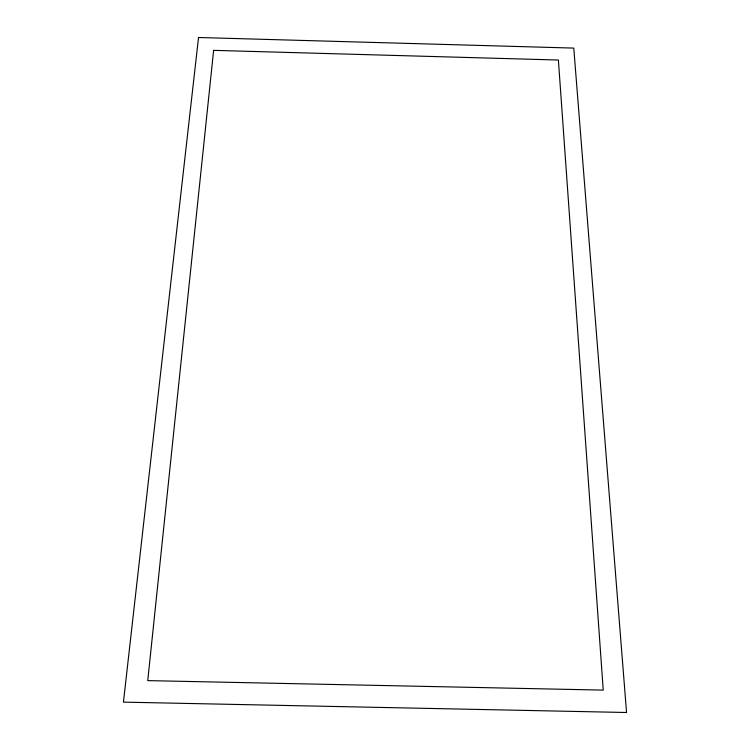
<?xml version="1.0" encoding="UTF-8"?>
<svg xmlns="http://www.w3.org/2000/svg" width="750" height="750" viewBox="0 0 750 750"><rect width="100%" height="100%" fill="white"/><g stroke="black" fill="none" stroke-linecap="round" stroke-linejoin="round"><path stroke-width="1.12" d="M213.619 50.353L147.75 680.616L603.234 690.112L558.394 60.038L213.619 50.353M198.525 37.5L123.441 702.131L626.559 712.5L573.769 48.094L198.525 37.5"/></g></svg>
